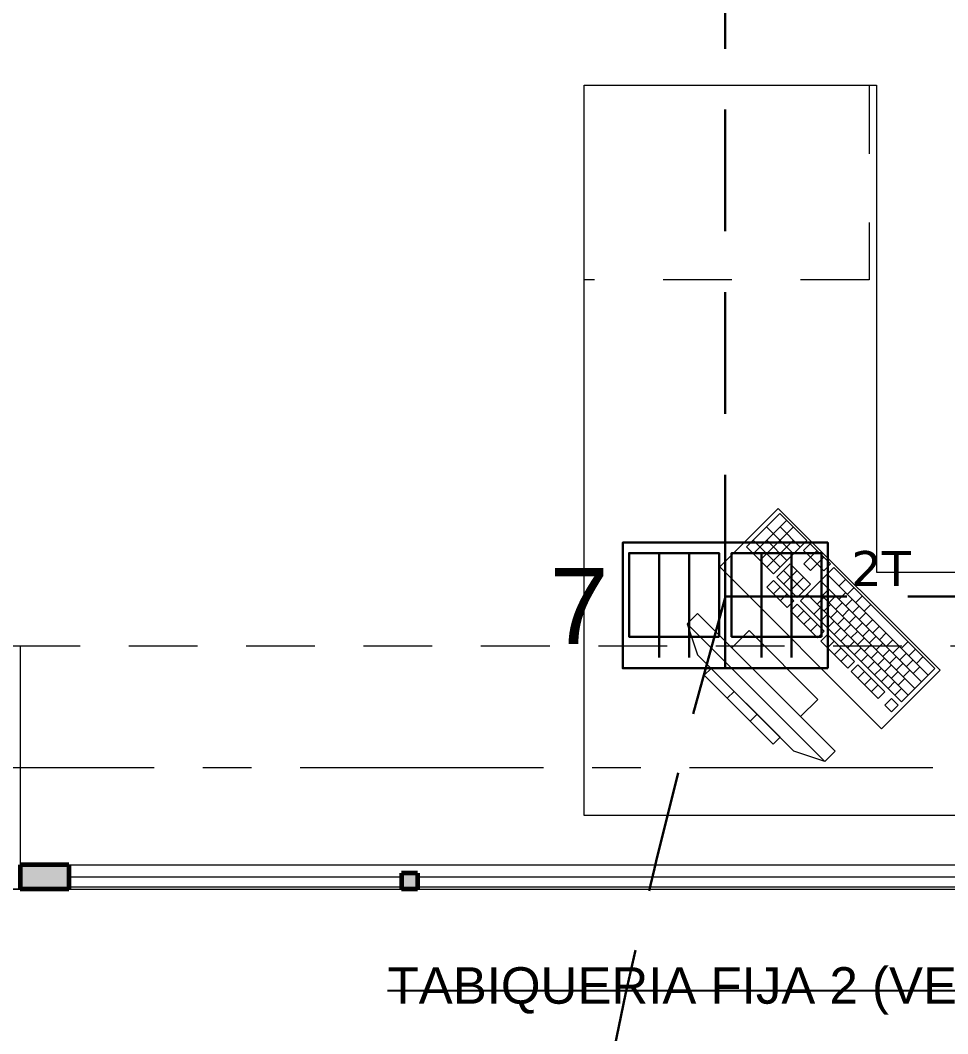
# Model space of a CAD drawing. Header units: inches. Extents: x -19 to 5698, y -728 to 92.
# Drawn here: x 102.57 to 104.476, y 29.403 to 31.485 of the extents above; entities that cross this region are included whole.
import ezdxf

# ---------------------------------------------------------------- set-up
doc = ezdxf.new("R2010")
doc.units = ezdxf.units.IN
doc.header["$MEASUREMENT"] = 0
doc.set_wipeout_variables(frame=1)
for name, pattern in [('HIDDEN', [0.375, 0.25, -0.125]), ('Hidden Line', [0.195611, 0.141111, -0.0545]), ('Punto & Raya', [0.65, 0.5, -0.075, 0, -0.075]), ('Rayas', [0.282222, 0.141111, -0.141111]), ('Wipeout_Contour', [1, 0, -1])]:
    doc.linetypes.add(name, pattern=pattern)
doc.layers.get('0').update_dxf_attribs({"color": 61})
doc.layers.add('00 conduct tomacorr', color=120, linetype='HIDDEN', lineweight=30)
doc.layers.add('00 IE LUZ EMERGENCIA', color=253, linetype='Continuous', lineweight=0)
for name, color, linetype in [('02 _ ARQ _ ALB _ Ejes Generales', 251, 'Continuous'), ('02 _ ARQ _ ZON _ Espacio.3D', 7, 'Continuous'), ('08 _ STR _ EXT _ 09 Vigas', 251, 'Continuous'), ('Acabado - Muros', 7, 'Continuous'), ('Interior - Mobiliario', 7, 'Continuous'), ('Notas - Etiquetas', 7, 'Continuous')]:
    doc.layers.add(name, color=color, linetype=linetype)
doc.styles.add('Annotative', font='arial.ttf')
doc.styles.add('Estilo_Generado_4', font='swisse.ttf')
doc.dimstyles.new('Estilo_Generado__8', dxfattribs={"dimtxt": 0.18, "dimasz": 0.0912, "dimexe": 0.18, "dimexo": 0.0625, "dimgap": 0, "dimtad": 0, "dimtih": 1, "dimtoh": 1, "dimdec": 4, "dimzin": 0, "dimdsep": 46, "dimcen": 0.09, "dimadec": 0, "dimazin": 0, "dimtfac": 1, "dimtdec": 4, "dimtmove": 0, "dimatfit": 3, "dimldrblk": 'ARROWHEAD_5', "dimfxl": 1, "dimtolj": 1, "dimtzin": 0, "dimarcsym": 0})

# ---------------------------------------------------------------- blocks, each defined once
blk = doc.blocks.new('ARROWHEAD_5')
at = {"linetype": 'Continuous', "lineweight": 0}
blk.add_hatch(color=0, dxfattribs=at).paths.add_polyline_path([(-1, 0.2679), (0, 0), (-1, -0.2679)])
at = {"color": 0, "linetype": 'Continuous', "lineweight": 0}
blk.add_line((0, 0), (-1, 0), dxfattribs=at)
blk = doc.blocks.new('CAJA POP UP 6 MODULOS')
at = {"layer": '00 conduct tomacorr', "linetype": 'Continuous'}
for p, q in [((-0.095, -0.165), (-0.095, -0.0151)), ((-0.052, -0.165), (-0.052, -0.0151)), ((0.052, -0.165), (0.052, -0.0151)), ((0.095, -0.165), (0.095, -0.0151)), ((0, -0.165), (0, -0.18))]:
    blk.add_line(p, q, dxfattribs=at)
for points in [[(-0.147, 0), (0.147, 0), (0.147, -0.18), (-0.147, -0.18)], [(0, 0), (0.147, 0), (0.147, -0.18), (0, -0.18)]]:
    blk.add_lwpolyline(points, close=True, dxfattribs=at)
for points in [[(-0.138, -0.045), (-0.009, -0.045), (-0.009, -0.165), (-0.138, -0.165), (-0.138, -0.045)], [(0.009, -0.045), (0.138, -0.045), (0.138, -0.165), (0.009, -0.165), (0.009, -0.045)]]:
    blk.add_lwpolyline(points, dxfattribs=at)
at = {"color": 1, "insert": (-0.1807, -0.168), "char_height": 0.05, "attachment_point": 1, "rotation": 180}
blk.add_mtext_dynamic_manual_height_columns('{\\fVerdana|b0|i0|c0|p34;2T}', width=0.000481, gutter_width=0.1561, heights=[0], dxfattribs=at)

msp = doc.modelspace()

# ---------------------------------------------------------------- linework, layer by layer
at = {"layer": '00 conduct tomacorr'}
for q in [(104.0187, 34.95), (107.3567, 30.3017)]:
    msp.add_line((104.0187, 30.3017), q, dxfattribs=at)
at = {"layer": '02 _ ARQ _ ALB _ Ejes Generales', "color": 251, "linetype": 'Punto & Raya', "lineweight": 13, "true_color": 0x636466}
msp.add_line((98.3454, 29.95), (147.07, 29.95), dxfattribs=at)
at = {"layer": '02 _ ARQ _ ZON _ Espacio.3D', "color": 254, "linetype": 'Continuous', "lineweight": 0, "flags": 128}
msp.add_lwpolyline([(109.0699, 39), (108.5699, 39), (108.5698, 39.75), (103.77, 39.75), (103.7701, 39.4), (102.07, 39.4), (102.07, 37.7), (101.72, 37.7005), (101.72, 33.75), (100.82, 33.75), (100.82, 29.75), (101.57, 29.75), (101.57, 30.7), (102.07, 30.7), (102.07, 30.2), (102.57, 30.2), (102.57, 29.7), (108.57, 29.7), (108.57, 31.0002), (112.57, 31.0001)], dxfattribs=at)
msp.add_lwpolyline([(100.8201, 17.4), (112.52, 17.4), (112.52, 29.6999), (100.82, 29.7), (100.82, 27.9653), (102.07, 27.9653), (102.07, 27.7902), (100.82, 27.7902)], close=True, dxfattribs=at)
at = {"layer": '08 _ STR _ EXT _ 09 Vigas', "color": 251, "linetype": 'Hidden Line', "lineweight": 13, "true_color": 0x636466}
msp.add_line((102.07, 30.2), (108.57, 30.2), dxfattribs=at)
at = {"layer": 'Acabado - Muros', "color": 7, "linetype": 'Continuous', "lineweight": 60}
msp.add_line((102.57, 29.75), (102.57, 29.7), dxfattribs=at)
at = {"layer": 'Interior - Mobiliario', "color": 175, "linetype": 'Rayas', "lineweight": 13}
for p, q in [((104.314, 31.3517), (104.314, 30.9517)), ((104.314, 30.9517), (103.729, 30.9517))]:
    msp.add_line(p, q, dxfattribs=at)
at = {"layer": 'Interior - Mobiliario', "color": 175, "linetype": 'Continuous', "lineweight": 13}
for p, q in [((104.131, 30.4721), (104.0624, 30.4035)), ((104.1864, 30.4167), (104.131, 30.4721)), ((104.1449, 30.4583), (104.0763, 30.3897)), ((104.1587, 30.4444), (104.0901, 30.3759)), ((104.159, 30.3893), (104.1036, 30.4447)), ((104.1727, 30.403), (104.1311, 30.4446)), ((104.0624, 30.4035), (104.1178, 30.3482)), ((104.1315, 30.3619), (104.0762, 30.4173)), ((104.1453, 30.3756), (104.1037, 30.4171)), ((104.1588, 30.4169), (104.104, 30.362)), ((104.1178, 30.3482), (104.1864, 30.4167)), ((104.1933, 30.4098), (104.1796, 30.3961)), ((104.2349, 30.3683), (104.1933, 30.4098)), ((104.1796, 30.3961), (104.1935, 30.3822)), ((104.1935, 30.3822), (104.1797, 30.3685)), ((104.2072, 30.396), (104.1935, 30.3822)), ((104.2073, 30.3684), (104.1935, 30.3822)), ((104.221, 30.3821), (104.2073, 30.3684)), ((104.1522, 30.3687), (104.1248, 30.3412)), ((104.18, 30.3134), (104.1385, 30.3549)), ((104.1937, 30.3271), (104.1522, 30.3687)), ((104.2418, 30.3613), (104.1732, 30.2928)), ((104.1797, 30.3685), (104.1936, 30.3547)), ((104.1936, 30.3547), (104.2073, 30.3684)), ((104.2073, 30.3684), (104.2212, 30.3545)), ((104.2212, 30.3545), (104.2349, 30.3683)), ((104.4495, 30.1536), (104.2418, 30.3613)), ((104.1179, 30.3344), (104.1042, 30.3207)), ((104.1594, 30.2928), (104.1179, 30.3344)), ((104.1248, 30.3412), (104.1663, 30.2997)), ((104.166, 30.3548), (104.1386, 30.3274)), ((104.1799, 30.341), (104.1525, 30.3135)), ((104.4358, 30.1399), (104.2281, 30.3476)), ((104.266, 30.3371), (104.2523, 30.3234)), ((104.1042, 30.3207), (104.1457, 30.2791)), ((104.1317, 30.3205), (104.118, 30.3068)), ((104.1663, 30.2997), (104.1937, 30.3271)), ((104.4221, 30.1262), (104.2144, 30.3339)), ((104.2317, 30.3166), (104.218, 30.3029)), ((104.2833, 30.3198), (104.2696, 30.3061)), ((104.1456, 30.3067), (104.1319, 30.293)), ((104.1457, 30.2791), (104.1594, 30.2928)), ((104.1732, 30.2928), (104.3809, 30.0851)), ((104.3947, 30.0988), (104.1869, 30.3065)), ((104.2214, 30.2994), (104.2077, 30.2857)), ((104.4084, 30.1125), (104.218, 30.3029)), ((104.2455, 30.3027), (104.2318, 30.289)), ((104.2662, 30.3095), (104.2524, 30.2958)), ((104.28, 30.2957), (104.2663, 30.282)), ((104.3006, 30.3025), (104.2869, 30.2888)), ((104.1664, 30.2859), (104.1527, 30.2722)), ((104.1527, 30.2722), (104.208, 30.2168)), ((104.2218, 30.2305), (104.1664, 30.2859)), ((104.1802, 30.2721), (104.1665, 30.2583)), ((104.2146, 30.2788), (104.2009, 30.2651)), ((104.2353, 30.2856), (104.2216, 30.2719)), ((104.2491, 30.2717), (104.2354, 30.258)), ((104.2594, 30.2889), (104.2457, 30.2752)), ((104.2732, 30.2751), (104.2595, 30.2613)), ((104.2939, 30.2818), (104.2801, 30.2681)), ((104.318, 30.2852), (104.3042, 30.2715)), ((103.9613, 30.2668), (103.9401, 30.2456)), ((104.2442, 29.984), (103.9613, 30.2668)), ((104.1941, 30.2582), (104.1803, 30.2445)), ((104.2285, 30.2649), (104.2148, 30.2512)), ((104.2423, 30.2511), (104.2286, 30.2374)), ((104.263, 30.2579), (104.2493, 30.2442)), ((104.2871, 30.2612), (104.2734, 30.2475)), ((104.3077, 30.268), (104.294, 30.2543)), ((104.3215, 30.2541), (104.3078, 30.2404)), ((103.9401, 30.2456), (104.223, 29.9627)), ((103.9401, 30.2456), (103.9613, 30.1819)), ((104.0674, 30.2314), (104.0321, 30.1961)), ((104.2088, 30.09), (104.0674, 30.2314)), ((104.2079, 30.2444), (104.1942, 30.2307)), ((104.208, 30.2168), (104.2218, 30.2305)), ((104.2562, 30.2372), (104.2425, 30.2235)), ((104.2768, 30.244), (104.2631, 30.2303)), ((104.2907, 30.2302), (104.2769, 30.2165)), ((104.3009, 30.2474), (104.2872, 30.2336)), ((104.3148, 30.2335), (104.301, 30.2198)), ((104.3354, 30.2403), (104.3217, 30.2266)), ((104.2287, 30.2236), (104.215, 30.2099)), ((104.215, 30.2099), (104.2704, 30.1545)), ((104.2841, 30.1682), (104.2287, 30.2236)), ((104.2425, 30.2097), (104.2288, 30.196)), ((104.27, 30.2234), (104.2563, 30.2097)), ((104.2839, 30.2095), (104.2702, 30.1958)), ((104.3045, 30.2163), (104.2908, 30.2026)), ((104.3286, 30.2197), (104.3149, 30.206)), ((104.3492, 30.2265), (104.3355, 30.2127)), ((104.3631, 30.2126), (104.3494, 30.1989)), ((104.0321, 30.1961), (104.1735, 30.0547)), ((104.2564, 30.1959), (104.2427, 30.1822)), ((104.2977, 30.1957), (104.284, 30.182)), ((104.3184, 30.2025), (104.3046, 30.1888)), ((104.3322, 30.1886), (104.3185, 30.1749)), ((104.3425, 30.2058), (104.3287, 30.1921)), ((104.3563, 30.192), (104.3426, 30.1783)), ((104.3769, 30.1988), (104.3632, 30.185)), ((104.3941, 30.209), (104.3804, 30.1953)), ((104.4097, 30.1934), (104.396, 30.1797)), ((104.1593, 29.984), (103.9613, 30.1819)), ((104.2702, 30.1821), (104.2565, 30.1683)), ((104.2704, 30.1545), (104.2841, 30.1682)), ((104.3116, 30.1819), (104.2979, 30.1681)), ((104.3254, 30.168), (104.3117, 30.1543)), ((104.346, 30.1748), (104.3323, 30.1611)), ((104.3701, 30.1781), (104.3564, 30.1644)), ((104.3908, 30.1849), (104.3771, 30.1712)), ((104.4046, 30.1711), (104.3909, 30.1574)), ((104.4253, 30.1779), (104.4116, 30.1641)), ((103.9896, 30.1537), (103.9755, 30.1395)), ((104.1311, 30.0122), (103.9896, 30.1537)), ((104.291, 30.1613), (104.2773, 30.1476)), ((104.2773, 30.1476), (104.3327, 30.0922)), ((104.3464, 30.1059), (104.291, 30.1613)), ((104.3048, 30.1474), (104.2911, 30.1337)), ((104.3393, 30.1542), (104.3255, 30.1404)), ((104.3599, 30.1609), (104.3462, 30.1472)), ((104.3737, 30.1471), (104.36, 30.1334)), ((104.384, 30.1643), (104.3703, 30.1506)), ((104.3809, 30.0851), (104.4495, 30.1536)), ((104.3978, 30.1504), (104.3841, 30.1367)), ((104.4185, 30.1572), (104.4048, 30.1435)), ((103.9755, 30.1395), (104.1169, 29.9981)), ((104.3187, 30.1336), (104.305, 30.1199)), ((104.3531, 30.1403), (104.3394, 30.1266)), ((104.367, 30.1265), (104.3532, 30.1127)), ((104.3876, 30.1333), (104.3739, 30.1195)), ((104.0368, 30.1065), (104.0226, 30.0924)), ((104.3325, 30.1197), (104.3188, 30.106)), ((104.3327, 30.0922), (104.3464, 30.1059)), ((104.3808, 30.1126), (104.3671, 30.0989)), ((104.1735, 30.0547), (104.2088, 30.09)), ((104.3602, 30.092), (104.3465, 30.0783)), ((104.3741, 30.0782), (104.3602, 30.092)), ((104.3465, 30.0783), (104.3604, 30.0645)), ((104.3604, 30.0645), (104.3741, 30.0782)), ((104.0839, 30.0594), (104.0698, 30.0452)), ((104.1169, 29.9981), (104.1311, 30.0122)), ((104.223, 29.9627), (104.1593, 29.984)), ((104.223, 29.9627), (104.2442, 29.984))]:
    msp.add_line(p, q, dxfattribs=at)
at = {"layer": 'Interior - Mobiliario', "color": 175, "linetype": 'Continuous', "lineweight": 13, "flags": 128}
for points in [[(103.729, 29.8517), (103.729, 31.3517), (104.329, 31.3517), (104.329, 30.3517), (105.029, 30.3517), (105.029, 29.8517)], [(104.3396, 30.0299), (104.4599, 30.1501), (104.1275, 30.4825), (104.0073, 30.3623)]]:
    msp.add_lwpolyline(points, close=True, dxfattribs=at)

# ---------------------------------------------------------------- block references
at = {"layer": '00 conduct tomacorr', "xscale": 1.432830642179531, "yscale": 1.432830642179531, "zscale": 1.432830642179531, "rotation": 180}
msp.add_blockref('CAJA POP UP 6 MODULOS', (104.0187, 30.1542), dxfattribs=at)

# ---------------------------------------------------------------- texts
at = {"layer": '00 IE LUZ EMERGENCIA', "style": 'Annotative'}
msp.add_attdef('7', (103.6578, 30.2039), '', height=0.1562, dxfattribs=at)
at = {"layer": 'Notas - Etiquetas', "color": 171, "linetype": 'Continuous', "lineweight": 13, "insert": (103.3247, 29.4911), "char_height": 0.075, "attachment_point": 4, "style": 'Estilo_Generado_4'}
msp.add_mtext('\\A1;{\\pql;\\fSwis721 Ex BT|b0|i0|c0|p34;TABIQUERIA FIJA 2 (VER DETALLE)\\fSwis721 Ex BT|b0|i0|c0|p34; }', dxfattribs=at)

# ---------------------------------------------------------------- next in the draw order: wipeouts: each hides what was drawn before it
at = {"color": 254, "linetype": 'Wipeout_Contour', "lineweight": 0, "ltscale": 4898.152595}
msp.add_wipeout([(103.37, 29.733), (103.3865, 29.733), (103.3865, 29.7), (105.52, 29.7), (105.52, 29.75), (103.37, 29.75)], dxfattribs=at).dxf.layer = 'Acabado - Muros'

# ---------------------------------------------------------------- next in the draw order: linework, layer by layer
at = {"layer": 'Acabado - Muros', "color": 251, "linetype": 'Continuous', "lineweight": 13, "flags": 128}
msp.add_lwpolyline([(103.3865, 29.7), (105.52, 29.7)], dxfattribs=at)

# ---------------------------------------------------------------- next in the draw order: wipeouts: each hides what was drawn before it
at = {"color": 254, "linetype": 'Wipeout_Contour', "lineweight": 0, "ltscale": 4890.454257}
msp.add_wipeout([(102.67, 29.75), (102.67, 29.7), (103.3535, 29.7), (103.3535, 29.733), (103.37, 29.733), (103.37, 29.75)], dxfattribs=at).dxf.layer = 'Acabado - Muros'

# ---------------------------------------------------------------- next in the draw order: linework, layer by layer
at = {"layer": 'Acabado - Muros', "color": 7, "linetype": 'Continuous', "lineweight": 60}
msp.add_line((102.67, 29.75), (102.57, 29.75), dxfattribs=at)
at = {"layer": 'Acabado - Muros', "color": 251, "linetype": 'Continuous', "lineweight": 13, "flags": 128}
for points in [[(102.67, 29.75), (103.37, 29.75), (105.52, 29.75)], [(102.67, 29.7), (103.3535, 29.7)]]:
    msp.add_lwpolyline(points, dxfattribs=at)

# ---------------------------------------------------------------- next in the draw order: wipeouts: each hides what was drawn before it
at = {"color": 254, "linetype": 'Wipeout_Contour', "lineweight": 0, "ltscale": 3266.212965}
msp.add_wipeout([(105.52, 29.705), (105.52, 29.725), (103.3865, 29.725), (103.3865, 29.705)], dxfattribs=at).dxf.layer = 'Acabado - Muros'

# ---------------------------------------------------------------- next in the draw order: linework, layer by layer
at = {"layer": '00 conduct tomacorr'}
msp.add_arc((116.884, 26.6411), 13.3759, 164.11739, 183.34976, dxfattribs=at)
at = {"layer": 'Acabado - Muros', "color": 7, "linetype": 'Continuous', "lineweight": 60}
msp.add_line((103.3865, 29.733), (103.3865, 29.7), dxfattribs=at)
at = {"layer": 'Acabado - Muros', "color": 7, "linetype": 'Continuous', "lineweight": 13, "flags": 128}
msp.add_lwpolyline([(105.52, 29.705), (105.52, 29.725), (103.3865, 29.725), (103.3865, 29.705)], close=True, dxfattribs=at)

# ---------------------------------------------------------------- next in the draw order: wipeouts: each hides what was drawn before it
at = {"color": 254, "linetype": 'Wipeout_Contour', "lineweight": 0, "ltscale": 3260.450831}
msp.add_wipeout([(103.3535, 29.705), (103.3535, 29.725), (102.67, 29.725), (102.67, 29.705)], dxfattribs=at).dxf.layer = 'Acabado - Muros'

# ---------------------------------------------------------------- next in the draw order: hatches: boundary and pattern name
at = {"layer": 'Acabado - Muros', "linetype": 'Continuous', "lineweight": 0}
for points in [[(102.67, 29.7), (102.67, 29.75), (102.57, 29.75), (102.57, 29.7)], [(103.3865, 29.733), (103.3535, 29.733), (103.3535, 29.7), (103.3865, 29.7)]]:
    msp.add_hatch(color=254, dxfattribs=at).paths.add_polyline_path(points)

# ---------------------------------------------------------------- next in the draw order: linework, layer by layer
at = {"layer": '08 _ STR _ EXT _ 09 Vigas', "color": 251, "linetype": 'Hidden Line', "lineweight": 13, "true_color": 0x636466}
msp.add_line((102.07, 29.7), (122.57, 29.7), dxfattribs=at)
at = {"layer": 'Acabado - Muros', "color": 7, "linetype": 'Continuous', "lineweight": 60}
for p, q in [((102.67, 29.75), (102.67, 29.7)), ((103.3865, 29.733), (103.3535, 29.733)), ((103.3535, 29.733), (103.3535, 29.7)), ((102.67, 29.7), (102.57, 29.7)), ((103.3865, 29.7), (103.3535, 29.7))]:
    msp.add_line(p, q, dxfattribs=at)
at = {"layer": 'Acabado - Muros', "color": 7, "linetype": 'Continuous', "lineweight": 13, "flags": 128}
msp.add_lwpolyline([(103.3535, 29.705), (103.3535, 29.725), (102.67, 29.725), (102.67, 29.705)], close=True, dxfattribs=at)

# ---------------------------------------------------------------- next in the draw order: leaders
at = {"layer": 'Notas - Etiquetas', "color": 144, "linetype": 'Continuous', "lineweight": 13, "annotation_type": 0, "has_hookline": 1, "hookline_direction": 1, "text_width": 1.9482}
msp.add_leader([(105.57, 29.715), (105.3972, 29.4911), (103.3247, 29.4911)], dimstyle='Estilo_Generado__8', dxfattribs=at)

doc.saveas('drawing.dxf')
